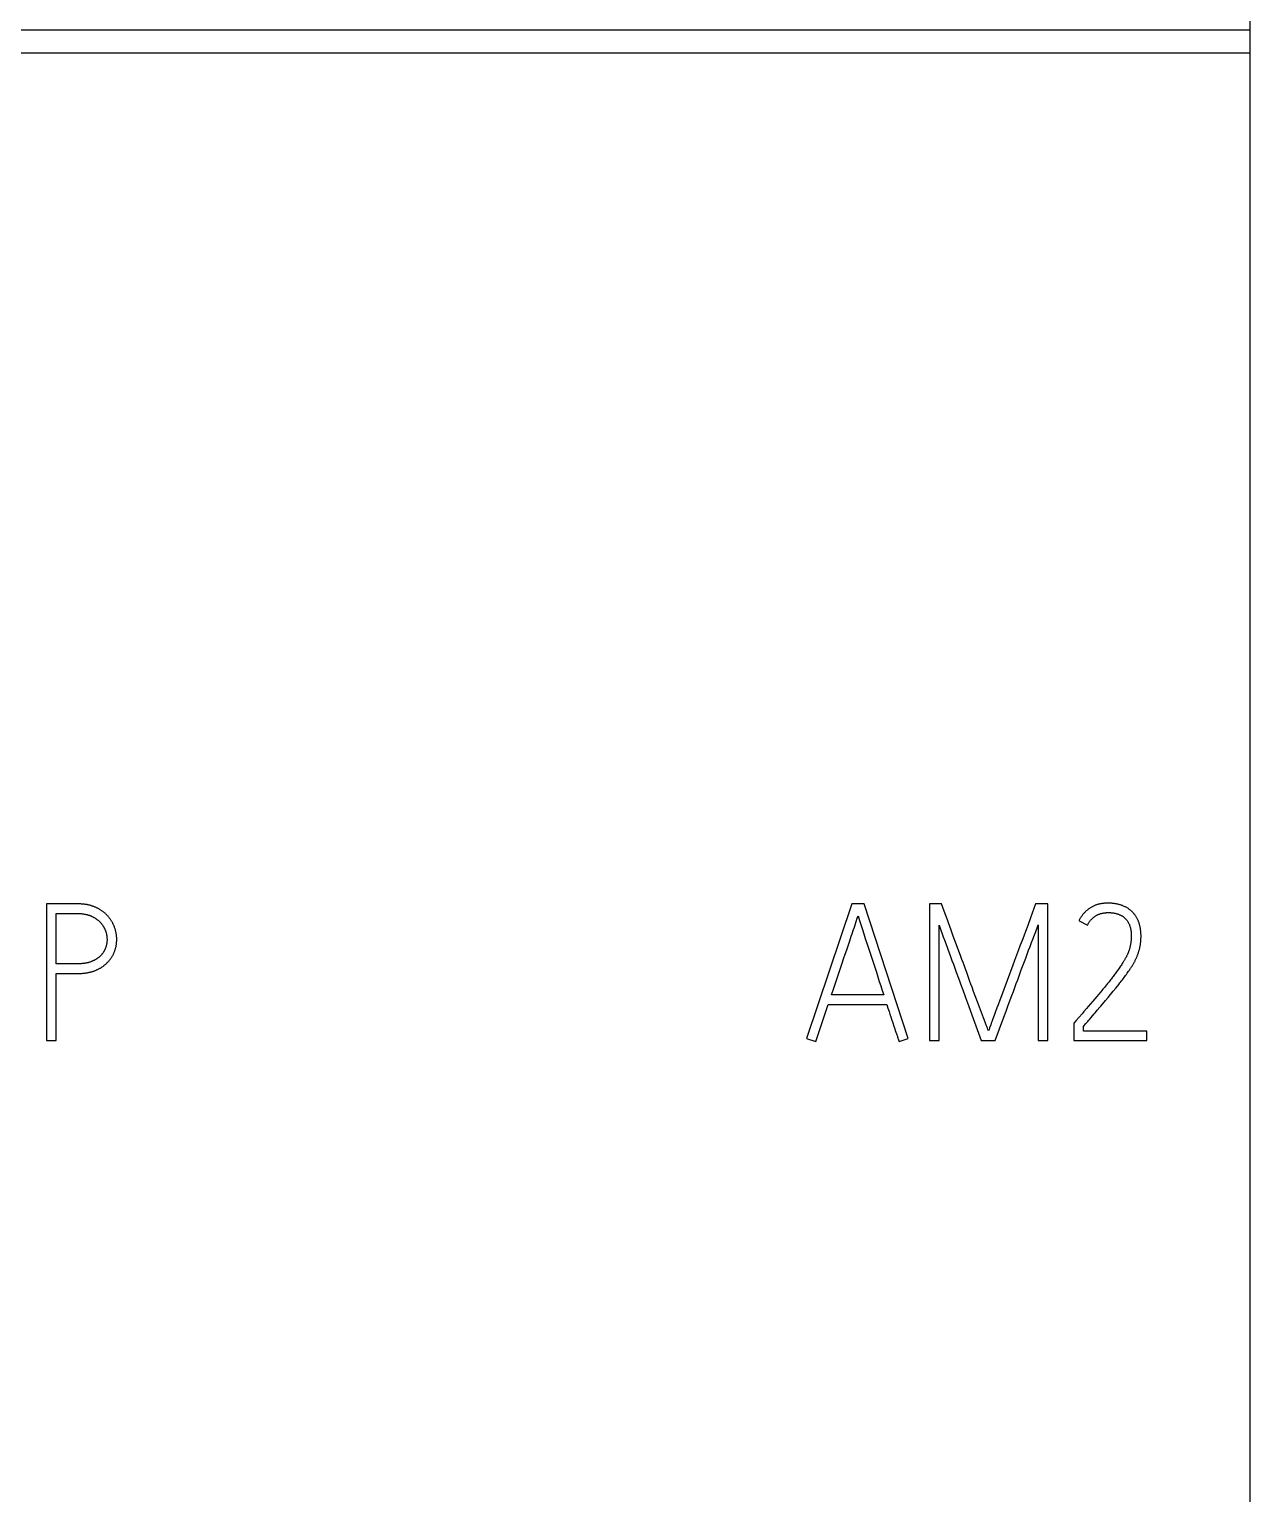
# Model space of a CAD drawing. Extents: x 0 to 420, y 0 to 297.
# Drawn here: x 129.55 to 147.4, y 193.64 to 215.05 of the extents above; entities that cross this region are included whole.
import ezdxf

# ---------------------------------------------------------------- set-up
doc = ezdxf.new("R2010")
doc.units = 0
doc.header["$LTSCALE"] = 23.1
doc.layers.add('10000_FRONT', color=7, linetype='CONTINUOUS')
doc.layers.add('10500_FRONT_LABELING', color=7, linetype='CONTINUOUS')

msp = doc.modelspace()

# ---------------------------------------------------------------- linework, layer by layer
at = {"layer": '10000_FRONT', "color": 7, "linetype": 'CONTINUOUS'}
for p, q in [((147.4, 237.561), (147.4, 147.561)), ((111.9, 215.042), (147.4, 215.042)), ((111.9, 214.709), (147.4, 214.709))]:
    msp.add_line(p, q, dxfattribs=at)
at = {"layer": '10500_FRONT_LABELING', "color": 7, "linetype": 'CONTINUOUS'}
for p, q in [((129.803, 202.261), (129.803, 200.261)), ((130.264, 202.261), (129.803, 202.261)), ((141.583, 202.264), (140.92, 200.292)), ((141.761, 202.264), (141.583, 202.264)), ((142.407, 200.292), (141.761, 202.264)), ((142.715, 202.261), (142.715, 200.261)), ((142.893, 202.261), (142.715, 202.261)), ((142.932, 202.154), (142.893, 202.261)), ((144.269, 202.261), (144.194, 202.059)), ((144.449, 202.261), (144.269, 202.261)), ((144.449, 200.261), (144.449, 202.261)), ((129.945, 201.385), (129.945, 202.12)), ((129.945, 202.12), (130.264, 202.12)), ((141.694, 202.02), (141.736, 201.888)), ((142.979, 202.026), (142.932, 202.154)), ((144.194, 202.059), (144.153, 201.947)), ((144.307, 201.956), (144.307, 200.261)), ((144.904, 202.014), (145.029, 201.95)), ((141.551, 201.723), (141.573, 201.789)), ((141.736, 201.888), (141.757, 201.822)), ((141.757, 201.822), (141.778, 201.756)), ((141.778, 201.756), (141.81, 201.656)), ((142.857, 200.261), (142.857, 201.95)), ((143.065, 201.791), (143.034, 201.876)), ((143.089, 201.727), (143.065, 201.791)), ((144.095, 201.791), (144.07, 201.724)), ((144.12, 201.858), (144.095, 201.791)), ((144.153, 201.947), (144.12, 201.858)), ((141.484, 201.525), (141.506, 201.591)), ((141.506, 201.591), (141.551, 201.723)), ((141.81, 201.656), (141.853, 201.524)), ((142.94, 201.721), (143.025, 201.492)), ((143.113, 201.662), (143.089, 201.727)), ((143.176, 201.492), (143.113, 201.662)), ((144.02, 201.589), (143.961, 201.433)), ((144.045, 201.656), (144.02, 201.589)), ((144.07, 201.724), (144.045, 201.656)), ((144.124, 201.468), (144.167, 201.583)), ((144.167, 201.583), (144.189, 201.64)), ((144.189, 201.64), (144.21, 201.698)), ((130.27, 201.385), (129.945, 201.385)), ((141.406, 201.293), (141.439, 201.392)), ((141.439, 201.392), (141.461, 201.458)), ((141.461, 201.458), (141.484, 201.525)), ((141.853, 201.524), (141.897, 201.392)), ((141.897, 201.392), (141.94, 201.26)), ((143.025, 201.492), (143.046, 201.435)), ((143.046, 201.435), (143.067, 201.378)), ((143.067, 201.378), (143.088, 201.321)), ((143.192, 201.449), (143.176, 201.492)), ((143.208, 201.406), (143.192, 201.449)), ((143.223, 201.363), (143.208, 201.406)), ((143.936, 201.366), (143.77, 200.918)), ((143.961, 201.433), (143.936, 201.366)), ((144.06, 201.296), (144.124, 201.468)), ((145.491, 201.321), (145.482, 201.307)), ((145.5, 201.335), (145.491, 201.321)), ((145.51, 201.348), (145.5, 201.335)), ((145.519, 201.362), (145.51, 201.348)), ((145.528, 201.376), (145.519, 201.362)), ((145.537, 201.39), (145.528, 201.376)), ((145.546, 201.404), (145.537, 201.39)), ((129.945, 200.261), (129.945, 201.243)), ((129.945, 201.243), (130.264, 201.243)), ((141.317, 201.029), (141.361, 201.161)), ((141.361, 201.161), (141.406, 201.293)), ((141.94, 201.26), (141.962, 201.194)), ((141.962, 201.194), (141.983, 201.128)), ((141.983, 201.128), (142.004, 201.062)), ((143.14, 201.177), (143.161, 201.12)), ((143.277, 201.213), (143.262, 201.256)), ((143.293, 201.17), (143.277, 201.213)), ((143.308, 201.128), (143.293, 201.17)), ((143.324, 201.085), (143.308, 201.128)), ((143.986, 201.095), (144.007, 201.152)), ((144.007, 201.152), (144.028, 201.21)), ((144.028, 201.21), (144.06, 201.296)), ((145.333, 201.109), (145.322, 201.096)), ((145.343, 201.122), (145.333, 201.109)), ((145.353, 201.135), (145.343, 201.122)), ((145.363, 201.148), (145.353, 201.135)), ((145.374, 201.161), (145.363, 201.148)), ((145.384, 201.174), (145.374, 201.161)), ((145.394, 201.187), (145.384, 201.174)), ((145.404, 201.2), (145.394, 201.187)), ((145.414, 201.213), (145.404, 201.2)), ((145.424, 201.227), (145.414, 201.213)), ((145.433, 201.24), (145.424, 201.227)), ((145.443, 201.253), (145.433, 201.24)), ((145.453, 201.267), (145.443, 201.253)), ((145.463, 201.28), (145.453, 201.267)), ((145.472, 201.294), (145.463, 201.28)), ((145.482, 201.307), (145.472, 201.294)), ((145.484, 201.082), (145.502, 201.105)), ((145.502, 201.105), (145.514, 201.12)), ((145.514, 201.12), (145.526, 201.136)), ((145.526, 201.136), (145.538, 201.151)), ((145.538, 201.151), (145.55, 201.167)), ((145.55, 201.167), (145.562, 201.183)), ((145.562, 201.183), (145.573, 201.198)), ((145.573, 201.198), (145.585, 201.214)), ((145.585, 201.214), (145.596, 201.23)), ((145.596, 201.23), (145.608, 201.246)), ((145.608, 201.246), (145.619, 201.262)), ((145.619, 201.262), (145.63, 201.278)), ((145.63, 201.278), (145.641, 201.294)), ((141.284, 200.93), (141.317, 201.029)), ((142.047, 200.93), (141.284, 200.93)), ((142.004, 201.062), (142.026, 200.996)), ((142.026, 200.996), (142.047, 200.93)), ((143.224, 200.948), (143.245, 200.891)), ((143.34, 201.042), (143.324, 201.085)), ((143.363, 200.978), (143.34, 201.042)), ((143.387, 200.914), (143.363, 200.978)), ((143.419, 200.829), (143.387, 200.914)), ((143.77, 200.918), (143.745, 200.851)), ((143.869, 200.778), (143.923, 200.922)), ((143.923, 200.922), (143.944, 200.98)), ((143.944, 200.98), (143.986, 201.095)), ((145.164, 200.906), (145.137, 200.874)), ((145.19, 200.937), (145.164, 200.906)), ((145.222, 200.975), (145.19, 200.937)), ((145.254, 201.013), (145.222, 200.975)), ((145.275, 201.039), (145.254, 201.013)), ((145.291, 201.058), (145.275, 201.039)), ((145.307, 201.077), (145.291, 201.058)), ((145.291, 200.847), (145.329, 200.892)), ((145.322, 201.096), (145.307, 201.077)), ((145.329, 200.892), (145.366, 200.938)), ((145.366, 200.938), (145.404, 200.983)), ((145.404, 200.983), (145.441, 201.028)), ((145.441, 201.028), (145.465, 201.059)), ((145.465, 201.059), (145.484, 201.082)), ((141.054, 200.247), (141.237, 200.788)), ((141.237, 200.788), (142.094, 200.788)), ((142.094, 200.788), (142.11, 200.738)), ((142.11, 200.738), (142.126, 200.687)), ((142.126, 200.687), (142.138, 200.649)), ((143.318, 200.691), (143.475, 200.261)), ((143.507, 200.594), (143.419, 200.829)), ((143.678, 200.672), (143.662, 200.627)), ((143.745, 200.851), (143.72, 200.784)), ((143.805, 200.606), (143.837, 200.692)), ((143.837, 200.692), (143.869, 200.778)), ((144.965, 200.673), (144.948, 200.655)), ((144.975, 200.686), (144.965, 200.673)), ((145.013, 200.73), (144.975, 200.686)), ((145.04, 200.761), (145.013, 200.73)), ((145.072, 200.799), (145.04, 200.761)), ((145.105, 200.836), (145.072, 200.799)), ((145.137, 200.874), (145.105, 200.836)), ((145.139, 200.668), (145.158, 200.691)), ((145.158, 200.691), (145.17, 200.705)), ((145.17, 200.705), (145.209, 200.75)), ((145.209, 200.75), (145.221, 200.765)), ((145.221, 200.765), (145.291, 200.847)), ((142.138, 200.649), (142.15, 200.611)), ((142.15, 200.611), (142.162, 200.574)), ((142.162, 200.574), (142.179, 200.523)), ((142.179, 200.523), (142.196, 200.473)), ((142.196, 200.473), (142.208, 200.436)), ((143.531, 200.53), (143.507, 200.594)), ((143.547, 200.487), (143.531, 200.53)), ((143.645, 200.582), (143.629, 200.538)), ((143.662, 200.627), (143.645, 200.582)), ((143.678, 200.261), (143.805, 200.606)), ((144.862, 200.555), (144.829, 200.516)), ((144.829, 200.516), (144.829, 200.261)), ((144.948, 200.655), (144.862, 200.555)), ((144.968, 200.466), (145.006, 200.511)), ((144.968, 200.4), (144.968, 200.466)), ((145.006, 200.511), (145.018, 200.526)), ((145.018, 200.526), (145.031, 200.541)), ((145.031, 200.541), (145.044, 200.556)), ((145.044, 200.556), (145.056, 200.571)), ((145.056, 200.571), (145.082, 200.601)), ((145.082, 200.601), (145.126, 200.653)), ((145.126, 200.653), (145.139, 200.668)), ((129.803, 200.261), (129.945, 200.261)), ((140.92, 200.292), (141.054, 200.247)), ((142.208, 200.436), (142.217, 200.411)), ((142.217, 200.411), (142.234, 200.36)), ((142.271, 200.247), (142.407, 200.292)), ((142.715, 200.261), (142.857, 200.261)), ((143.475, 200.261), (143.678, 200.261)), ((144.307, 200.261), (144.449, 200.261)), ((144.829, 200.261), (145.894, 200.261)), ((145.894, 200.4), (144.968, 200.4)), ((145.894, 200.261), (145.894, 200.4))]:
    msp.add_line(p, q, dxfattribs=at)
for points in [[(130.264, 201.243), (130.272, 201.243), (130.281, 201.243), (130.29, 201.243), (130.299, 201.244), (130.307, 201.244), (130.316, 201.245), (130.325, 201.245), (130.333, 201.246), (130.342, 201.247), (130.351, 201.248), (130.359, 201.249), (130.368, 201.25), (130.377, 201.251), (130.385, 201.252), (130.394, 201.253), (130.402, 201.255), (130.411, 201.257), (130.419, 201.258), (130.428, 201.26), (130.436, 201.262), (130.445, 201.264), (130.453, 201.266), (130.462, 201.269), (130.47, 201.271), (130.478, 201.274), (130.487, 201.276), (130.495, 201.279), (130.503, 201.282), (130.512, 201.285), (130.52, 201.289), (130.528, 201.292), (130.536, 201.295), (130.544, 201.299), (130.552, 201.303), (130.559, 201.306), (130.567, 201.31), (130.575, 201.315), (130.582, 201.319), (130.59, 201.323), (130.597, 201.328), (130.605, 201.332), (130.612, 201.337), (130.619, 201.342), (130.627, 201.347), (130.634, 201.352), (130.641, 201.357), (130.648, 201.363), (130.654, 201.368), (130.661, 201.374), (130.668, 201.38), (130.674, 201.386), (130.681, 201.391), (130.687, 201.397), (130.693, 201.404), (130.699, 201.41), (130.705, 201.416), (130.711, 201.423), (130.717, 201.429), (130.722, 201.436), (130.728, 201.442), (130.733, 201.449), (130.739, 201.456), (130.744, 201.463), (130.749, 201.471), (130.754, 201.478), (130.758, 201.485), (130.763, 201.493), (130.767, 201.5), (130.772, 201.508), (130.776, 201.516), (130.78, 201.524), (130.784, 201.531), (130.787, 201.539), (130.791, 201.547), (130.794, 201.555), (130.797, 201.563), (130.8, 201.572), (130.803, 201.58), (130.806, 201.588), (130.808, 201.596), (130.811, 201.605), (130.813, 201.613), (130.815, 201.622), (130.817, 201.63), (130.819, 201.639), (130.821, 201.648), (130.822, 201.656), (130.824, 201.665), (130.825, 201.674), (130.826, 201.682), (130.827, 201.691), (130.828, 201.7), (130.828, 201.708), (130.829, 201.717), (130.829, 201.726), (130.829, 201.734), (130.829, 201.743), (130.829, 201.752), (130.829, 201.761), (130.829, 201.769), (130.828, 201.778), (130.827, 201.787), (130.826, 201.796), (130.825, 201.804), (130.824, 201.813), (130.823, 201.822), (130.821, 201.83), (130.82, 201.839), (130.818, 201.848), (130.816, 201.856), (130.814, 201.865), (130.812, 201.873), (130.81, 201.881), (130.807, 201.89), (130.805, 201.898), (130.802, 201.906), (130.799, 201.915), (130.796, 201.923), (130.793, 201.931), (130.79, 201.939), (130.786, 201.947), (130.783, 201.955), (130.779, 201.963), (130.775, 201.971), (130.771, 201.979), (130.767, 201.987), (130.763, 201.994), (130.758, 202.002), (130.754, 202.009), (130.749, 202.017), (130.745, 202.024), (130.74, 202.031), (130.735, 202.038), (130.73, 202.045), (130.724, 202.052), (130.719, 202.059), (130.714, 202.066), (130.708, 202.073), (130.702, 202.079), (130.696, 202.086), (130.69, 202.092), (130.684, 202.098), (130.678, 202.105), (130.672, 202.111), (130.665, 202.117), (130.659, 202.123), (130.652, 202.128), (130.646, 202.134), (130.639, 202.139), (130.632, 202.145), (130.625, 202.15), (130.618, 202.155), (130.611, 202.16), (130.603, 202.165), (130.596, 202.17), (130.589, 202.174), (130.581, 202.179), (130.574, 202.183), (130.566, 202.187), (130.558, 202.192), (130.551, 202.196), (130.543, 202.2), (130.535, 202.204), (130.527, 202.207), (130.519, 202.211), (130.511, 202.214), (130.503, 202.218), (130.495, 202.221), (130.487, 202.224), (130.479, 202.227), (130.47, 202.23), (130.462, 202.233), (130.454, 202.235), (130.445, 202.238), (130.437, 202.24), (130.429, 202.242), (130.42, 202.244), (130.412, 202.246), (130.403, 202.248), (130.395, 202.25), (130.386, 202.251), (130.377, 202.253), (130.369, 202.254), (130.36, 202.255), (130.351, 202.256), (130.342, 202.257), (130.334, 202.258), (130.325, 202.259), (130.316, 202.259), (130.307, 202.26), (130.299, 202.26), (130.29, 202.261), (130.281, 202.261), (130.272, 202.261), (130.264, 202.261)], [(145.706, 202.119), (145.699, 202.126), (145.693, 202.134), (145.686, 202.141), (145.679, 202.148), (145.672, 202.155), (145.664, 202.162), (145.657, 202.168), (145.649, 202.175), (145.642, 202.181), (145.634, 202.186), (145.626, 202.192), (145.617, 202.197), (145.609, 202.202), (145.601, 202.207), (145.592, 202.212), (145.583, 202.216), (145.574, 202.22), (145.565, 202.225), (145.556, 202.229), (145.547, 202.232), (145.538, 202.236), (145.529, 202.239), (145.519, 202.242), (145.51, 202.246), (145.501, 202.249), (145.491, 202.251), (145.482, 202.254), (145.472, 202.256), (145.463, 202.259), (145.453, 202.261), (145.443, 202.263), (145.434, 202.264), (145.424, 202.266), (145.414, 202.267), (145.405, 202.268), (145.395, 202.269), (145.385, 202.27), (145.375, 202.271), (145.365, 202.271), (145.355, 202.272), (145.345, 202.272), (145.335, 202.272), (145.326, 202.272), (145.316, 202.272), (145.306, 202.272), (145.296, 202.271), (145.286, 202.271), (145.276, 202.27), (145.267, 202.269), (145.257, 202.268), (145.247, 202.267), (145.237, 202.265), (145.228, 202.264), (145.218, 202.262), (145.208, 202.26), (145.198, 202.258), (145.189, 202.255), (145.179, 202.253), (145.17, 202.25), (145.16, 202.247), (145.151, 202.244), (145.142, 202.24), (145.133, 202.237), (145.124, 202.233), (145.115, 202.229), (145.106, 202.224), (145.097, 202.22), (145.088, 202.215), (145.08, 202.21), (145.071, 202.205), (145.063, 202.199), (145.055, 202.194), (145.047, 202.188), (145.039, 202.182), (145.031, 202.176), (145.023, 202.17), (145.016, 202.164), (145.008, 202.157), (145.001, 202.15), (144.994, 202.144), (144.987, 202.137), (144.98, 202.129), (144.974, 202.122), (144.967, 202.115), (144.961, 202.107), (144.955, 202.099), (144.949, 202.091), (144.943, 202.083), (144.938, 202.075), (144.932, 202.067), (144.927, 202.058), (144.922, 202.05), (144.917, 202.041), (144.912, 202.032), (144.908, 202.023), (144.904, 202.014)], [(130.264, 202.12), (130.27, 202.12), (130.277, 202.12), (130.284, 202.119), (130.29, 202.119), (130.297, 202.119), (130.304, 202.118), (130.311, 202.118), (130.317, 202.117), (130.324, 202.117), (130.331, 202.116), (130.337, 202.115), (130.344, 202.114), (130.351, 202.113), (130.357, 202.112), (130.364, 202.111), (130.37, 202.11), (130.377, 202.108), (130.383, 202.107), (130.39, 202.105), (130.396, 202.104), (130.403, 202.102), (130.409, 202.1), (130.416, 202.098), (130.422, 202.096), (130.429, 202.094), (130.435, 202.091), (130.441, 202.089), (130.448, 202.086), (130.454, 202.084), (130.46, 202.081), (130.466, 202.078), (130.472, 202.075), (130.478, 202.072), (130.484, 202.069), (130.49, 202.066), (130.496, 202.063), (130.502, 202.06), (130.507, 202.056), (130.513, 202.053), (130.519, 202.049), (130.525, 202.045), (130.53, 202.042), (130.536, 202.038), (130.541, 202.034), (130.546, 202.03), (130.552, 202.025), (130.557, 202.021), (130.562, 202.017), (130.567, 202.012), (130.572, 202.008), (130.577, 202.003), (130.582, 201.998), (130.586, 201.994), (130.591, 201.989), (130.595, 201.984), (130.6, 201.979), (130.604, 201.974), (130.608, 201.969), (130.613, 201.963), (130.617, 201.958), (130.621, 201.953), (130.624, 201.947), (130.628, 201.942), (130.632, 201.936), (130.635, 201.93), (130.639, 201.924), (130.642, 201.918), (130.645, 201.912), (130.648, 201.906), (130.651, 201.9), (130.654, 201.894), (130.657, 201.888), (130.66, 201.882), (130.662, 201.876), (130.664, 201.87), (130.667, 201.863), (130.669, 201.857), (130.671, 201.85), (130.673, 201.844), (130.675, 201.838), (130.676, 201.831), (130.678, 201.824), (130.679, 201.818), (130.681, 201.811), (130.682, 201.805), (130.683, 201.798), (130.684, 201.791), (130.685, 201.785), (130.686, 201.778), (130.687, 201.771), (130.687, 201.765), (130.687, 201.758), (130.688, 201.751), (130.688, 201.745), (130.688, 201.738), (130.688, 201.731), (130.688, 201.724), (130.687, 201.718), (130.687, 201.711), (130.686, 201.704), (130.685, 201.698), (130.685, 201.691), (130.684, 201.684), (130.682, 201.678), (130.681, 201.671), (130.68, 201.664), (130.678, 201.658), (130.677, 201.651), (130.675, 201.645), (130.673, 201.638), (130.671, 201.632), (130.669, 201.626), (130.667, 201.619), (130.664, 201.613), (130.662, 201.607), (130.659, 201.601), (130.657, 201.594), (130.654, 201.588), (130.651, 201.582), (130.648, 201.576), (130.644, 201.57), (130.641, 201.564), (130.637, 201.559), (130.634, 201.553), (130.63, 201.547), (130.626, 201.542), (130.622, 201.537), (130.618, 201.531), (130.614, 201.526), (130.61, 201.521), (130.605, 201.516), (130.601, 201.511), (130.596, 201.506), (130.591, 201.501), (130.587, 201.497), (130.582, 201.492), (130.577, 201.488), (130.571, 201.483), (130.566, 201.479), (130.561, 201.475), (130.556, 201.47), (130.55, 201.466), (130.545, 201.463), (130.539, 201.459), (130.533, 201.455), (130.528, 201.452), (130.522, 201.448), (130.516, 201.445), (130.51, 201.441), (130.504, 201.438), (130.498, 201.435), (130.492, 201.432), (130.486, 201.429), (130.48, 201.426), (130.474, 201.423), (130.468, 201.421), (130.462, 201.418), (130.455, 201.416), (130.449, 201.413), (130.443, 201.411), (130.436, 201.409), (130.43, 201.407), (130.424, 201.405), (130.417, 201.403), (130.411, 201.401), (130.404, 201.4), (130.398, 201.398), (130.391, 201.397), (130.384, 201.395), (130.378, 201.394), (130.371, 201.393), (130.365, 201.392), (130.358, 201.391), (130.351, 201.39), (130.344, 201.389), (130.338, 201.388), (130.331, 201.388), (130.324, 201.387), (130.318, 201.387), (130.311, 201.386), (130.304, 201.386), (130.297, 201.385), (130.291, 201.385), (130.284, 201.385), (130.277, 201.385), (130.27, 201.385)], [(141.628, 201.954), (141.661, 202.053), (141.672, 202.086)], [(141.672, 202.086), (141.683, 202.053), (141.694, 202.02)], [(143.034, 201.876), (142.995, 201.983), (142.979, 202.026)], [(144.265, 201.841), (144.275, 201.87), (144.286, 201.898), (144.297, 201.927), (144.307, 201.956)], [(145.029, 201.95), (145.032, 201.958), (145.036, 201.966), (145.04, 201.973), (145.044, 201.98), (145.049, 201.987), (145.053, 201.994), (145.058, 202.001), (145.063, 202.008), (145.068, 202.014), (145.074, 202.021), (145.079, 202.027), (145.085, 202.033), (145.091, 202.039), (145.097, 202.045), (145.103, 202.051), (145.109, 202.057), (145.115, 202.062), (145.122, 202.067), (145.128, 202.072), (145.135, 202.077), (145.142, 202.082), (145.149, 202.086), (145.156, 202.091), (145.164, 202.095), (145.171, 202.099), (145.179, 202.103), (145.186, 202.106), (145.194, 202.109), (145.202, 202.112), (145.21, 202.115), (145.218, 202.118), (145.226, 202.12), (145.234, 202.122), (145.242, 202.124), (145.25, 202.126), (145.258, 202.127), (145.266, 202.129), (145.275, 202.13), (145.283, 202.131), (145.291, 202.132), (145.3, 202.132), (145.308, 202.133), (145.316, 202.133), (145.325, 202.133), (145.333, 202.134), (145.341, 202.133), (145.35, 202.133), (145.358, 202.133), (145.366, 202.133), (145.375, 202.132), (145.383, 202.131), (145.391, 202.13), (145.399, 202.129), (145.408, 202.128), (145.416, 202.127), (145.424, 202.125), (145.432, 202.123), (145.441, 202.122), (145.449, 202.119), (145.457, 202.117), (145.465, 202.115), (145.473, 202.112), (145.481, 202.109), (145.489, 202.106), (145.496, 202.103), (145.504, 202.1), (145.512, 202.096), (145.519, 202.092), (145.526, 202.088), (145.534, 202.084), (145.541, 202.079), (145.548, 202.075), (145.554, 202.07), (145.561, 202.065), (145.567, 202.059), (145.574, 202.054), (145.58, 202.048), (145.585, 202.042), (145.591, 202.036), (145.597, 202.03), (145.602, 202.023), (145.607, 202.016), (145.612, 202.009), (145.616, 202.002), (145.621, 201.995), (145.625, 201.988), (145.629, 201.981), (145.633, 201.973), (145.636, 201.966), (145.64, 201.958), (145.643, 201.95), (145.646, 201.942), (145.649, 201.934), (145.651, 201.926), (145.654, 201.918), (145.656, 201.91), (145.658, 201.902), (145.659, 201.894), (145.661, 201.885), (145.662, 201.877), (145.664, 201.869), (145.665, 201.861), (145.666, 201.853), (145.667, 201.844), (145.668, 201.836), (145.668, 201.828), (145.669, 201.819), (145.669, 201.811), (145.669, 201.802), (145.669, 201.794), (145.669, 201.786), (145.669, 201.777), (145.669, 201.769), (145.669, 201.761), (145.668, 201.752), (145.668, 201.744), (145.667, 201.736), (145.666, 201.727), (145.665, 201.719), (145.664, 201.711), (145.663, 201.703), (145.662, 201.694), (145.661, 201.686), (145.659, 201.678), (145.658, 201.67), (145.656, 201.662), (145.654, 201.654), (145.653, 201.645), (145.651, 201.637), (145.649, 201.629), (145.647, 201.621), (145.645, 201.613), (145.642, 201.605), (145.64, 201.597), (145.638, 201.589), (145.635, 201.581), (145.632, 201.573), (145.63, 201.565), (145.627, 201.557), (145.624, 201.549), (145.621, 201.542), (145.617, 201.534), (145.614, 201.527), (145.611, 201.519), (145.607, 201.512), (145.604, 201.504), (145.6, 201.497), (145.596, 201.489), (145.592, 201.482), (145.588, 201.475), (145.584, 201.468), (145.58, 201.46), (145.576, 201.453), (145.572, 201.446), (145.568, 201.439), (145.563, 201.432), (145.559, 201.425), (145.555, 201.418), (145.55, 201.411), (145.546, 201.404)], [(145.641, 201.294), (145.647, 201.303), (145.652, 201.311), (145.658, 201.319), (145.663, 201.327), (145.668, 201.336), (145.674, 201.344), (145.679, 201.352), (145.684, 201.361), (145.689, 201.369), (145.694, 201.377), (145.699, 201.386), (145.704, 201.394), (145.709, 201.403), (145.714, 201.412), (145.718, 201.42), (145.723, 201.429), (145.727, 201.438), (145.732, 201.446), (145.736, 201.455), (145.74, 201.464), (145.744, 201.473), (145.748, 201.482), (145.752, 201.491), (145.756, 201.5), (145.759, 201.509), (145.763, 201.518), (145.766, 201.527), (145.77, 201.537), (145.773, 201.546), (145.776, 201.555), (145.779, 201.565), (145.781, 201.574), (145.784, 201.584), (145.787, 201.593), (145.789, 201.603), (145.791, 201.612), (145.793, 201.622), (145.795, 201.632), (145.797, 201.641), (145.799, 201.651), (145.801, 201.661), (145.802, 201.67), (145.804, 201.68), (145.805, 201.69), (145.806, 201.699), (145.807, 201.709), (145.808, 201.719), (145.809, 201.729), (145.809, 201.738), (145.81, 201.748), (145.81, 201.758), (145.811, 201.768), (145.811, 201.778), (145.811, 201.787), (145.811, 201.797), (145.811, 201.807), (145.81, 201.817), (145.81, 201.827), (145.809, 201.837), (145.808, 201.846), (145.808, 201.856), (145.806, 201.866), (145.805, 201.876), (145.804, 201.886), (145.802, 201.896), (145.801, 201.905), (145.799, 201.915), (145.797, 201.925), (145.795, 201.934), (145.793, 201.944), (145.79, 201.954), (145.788, 201.963), (145.785, 201.972), (145.782, 201.982), (145.779, 201.991), (145.775, 202.001), (145.772, 202.01), (145.768, 202.019), (145.764, 202.028), (145.759, 202.037), (145.755, 202.046), (145.75, 202.054), (145.745, 202.063), (145.74, 202.071), (145.735, 202.08), (145.73, 202.088), (145.724, 202.096), (145.718, 202.104), (145.712, 202.111), (145.706, 202.119)], [(141.573, 201.789), (141.584, 201.822), (141.596, 201.855), (141.607, 201.888), (141.618, 201.921), (141.628, 201.954)], [(142.857, 201.95), (142.867, 201.922), (142.877, 201.893), (142.887, 201.864), (142.898, 201.836), (142.908, 201.807), (142.919, 201.778), (142.94, 201.721)], [(144.21, 201.698), (144.232, 201.755), (144.243, 201.784), (144.265, 201.841)], [(143.088, 201.321), (143.109, 201.263), (143.14, 201.177)], [(143.262, 201.256), (143.239, 201.32), (143.223, 201.363)], [(143.161, 201.12), (143.171, 201.091), (143.203, 201.006)], [(143.203, 201.006), (143.214, 200.977), (143.224, 200.948)], [(143.245, 200.891), (143.287, 200.777), (143.318, 200.691)], [(143.72, 200.784), (143.703, 200.739), (143.678, 200.672)], [(143.581, 200.403), (143.572, 200.424), (143.563, 200.445), (143.555, 200.466), (143.547, 200.487)], [(143.629, 200.538), (143.621, 200.515), (143.613, 200.493), (143.597, 200.448)], [(142.234, 200.36), (142.239, 200.348), (142.243, 200.335), (142.247, 200.323), (142.251, 200.31), (142.255, 200.298), (142.259, 200.285), (142.263, 200.273), (142.267, 200.26), (142.271, 200.247)], [(143.597, 200.448), (143.589, 200.425), (143.581, 200.403)]]:
    msp.add_lwpolyline(points, dxfattribs=at)

doc.saveas('drawing.dxf')
